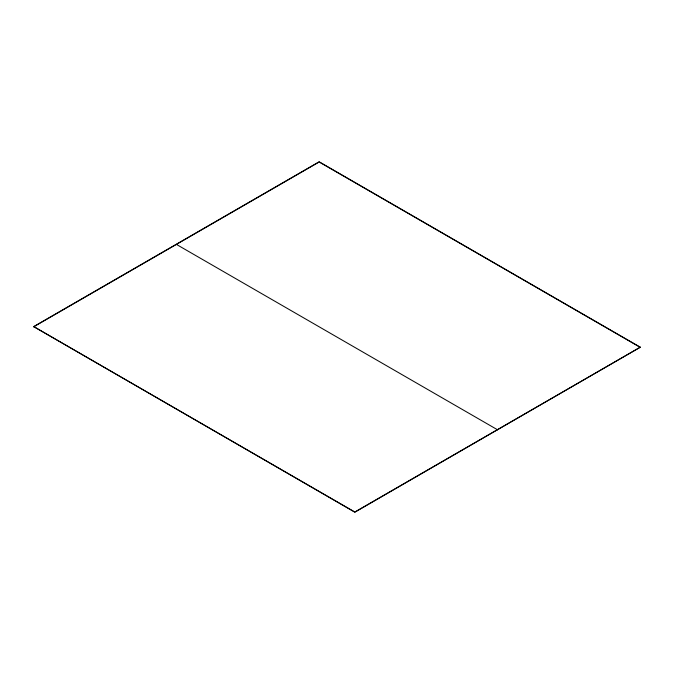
<?xml version="1.0" encoding="UTF-8"?>
<svg xmlns="http://www.w3.org/2000/svg" width="674" height="674" viewBox="0 0 674 674"><rect width="100%" height="100%" fill="white"/><g stroke="black" fill="none" stroke-linecap="round" stroke-linejoin="round"><path stroke-width="1.01" d="M33.7 326.595L319.156 161.785L640.3 347.194L354.844 512.215L33.7 326.595L354.844 512.004L640.3 347.194M33.7 326.806L319.156 161.996L640.3 347.405M497.572 429.81L176.428 244.401"/></g></svg>
